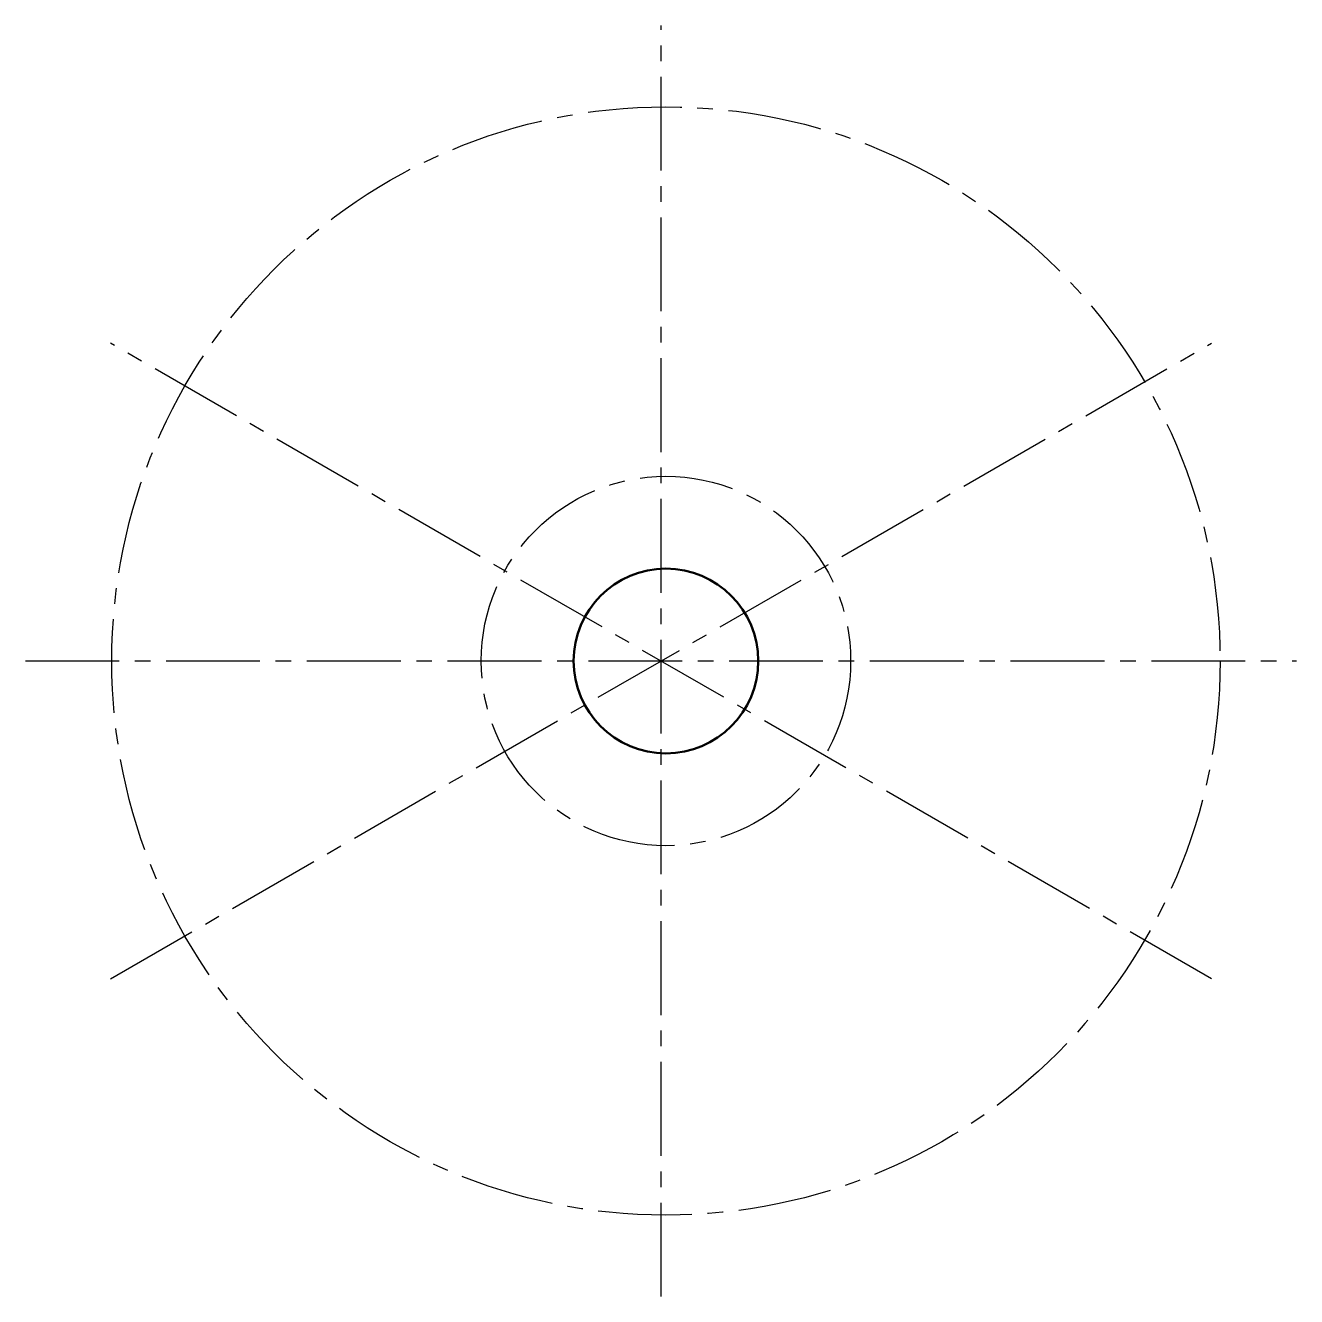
# Model space of a CAD drawing. Header units: millimetres. Extents: x 79 to 182, y 62 to 165.
import ezdxf

# ---------------------------------------------------------------- set-up
doc = ezdxf.new("R2010")
doc.units = ezdxf.units.MM
doc.header["$LTSCALE"] = 0.4
doc.linetypes.add('CENTER2', pattern=[28.575, 19.05, -3.175, 3.175, -3.175])
doc.layers.add('中心线', color=1, linetype='CENTER2')
doc.layers.add('粗实线', color=7, linetype='Continuous', lineweight=50)

msp = doc.modelspace()

# ---------------------------------------------------------------- linework, layer by layer
at = {"layer": '中心线'}
for p, q in [((130.46, 62.25), (130.46, 165.47)), ((85.76, 88.05), (175.16, 139.67)), ((175.16, 88.05), (85.76, 139.67)), ((78.84, 113.86), (182.07, 113.86))]:
    msp.add_line(p, q, dxfattribs=at)
for radius in [45, 15]:
    msp.add_circle((130.86, 113.86), radius, dxfattribs=at)
at = {"layer": '粗实线'}
msp.add_circle((130.86, 113.86), 7.5, dxfattribs=at)

doc.saveas('drawing.dxf')
